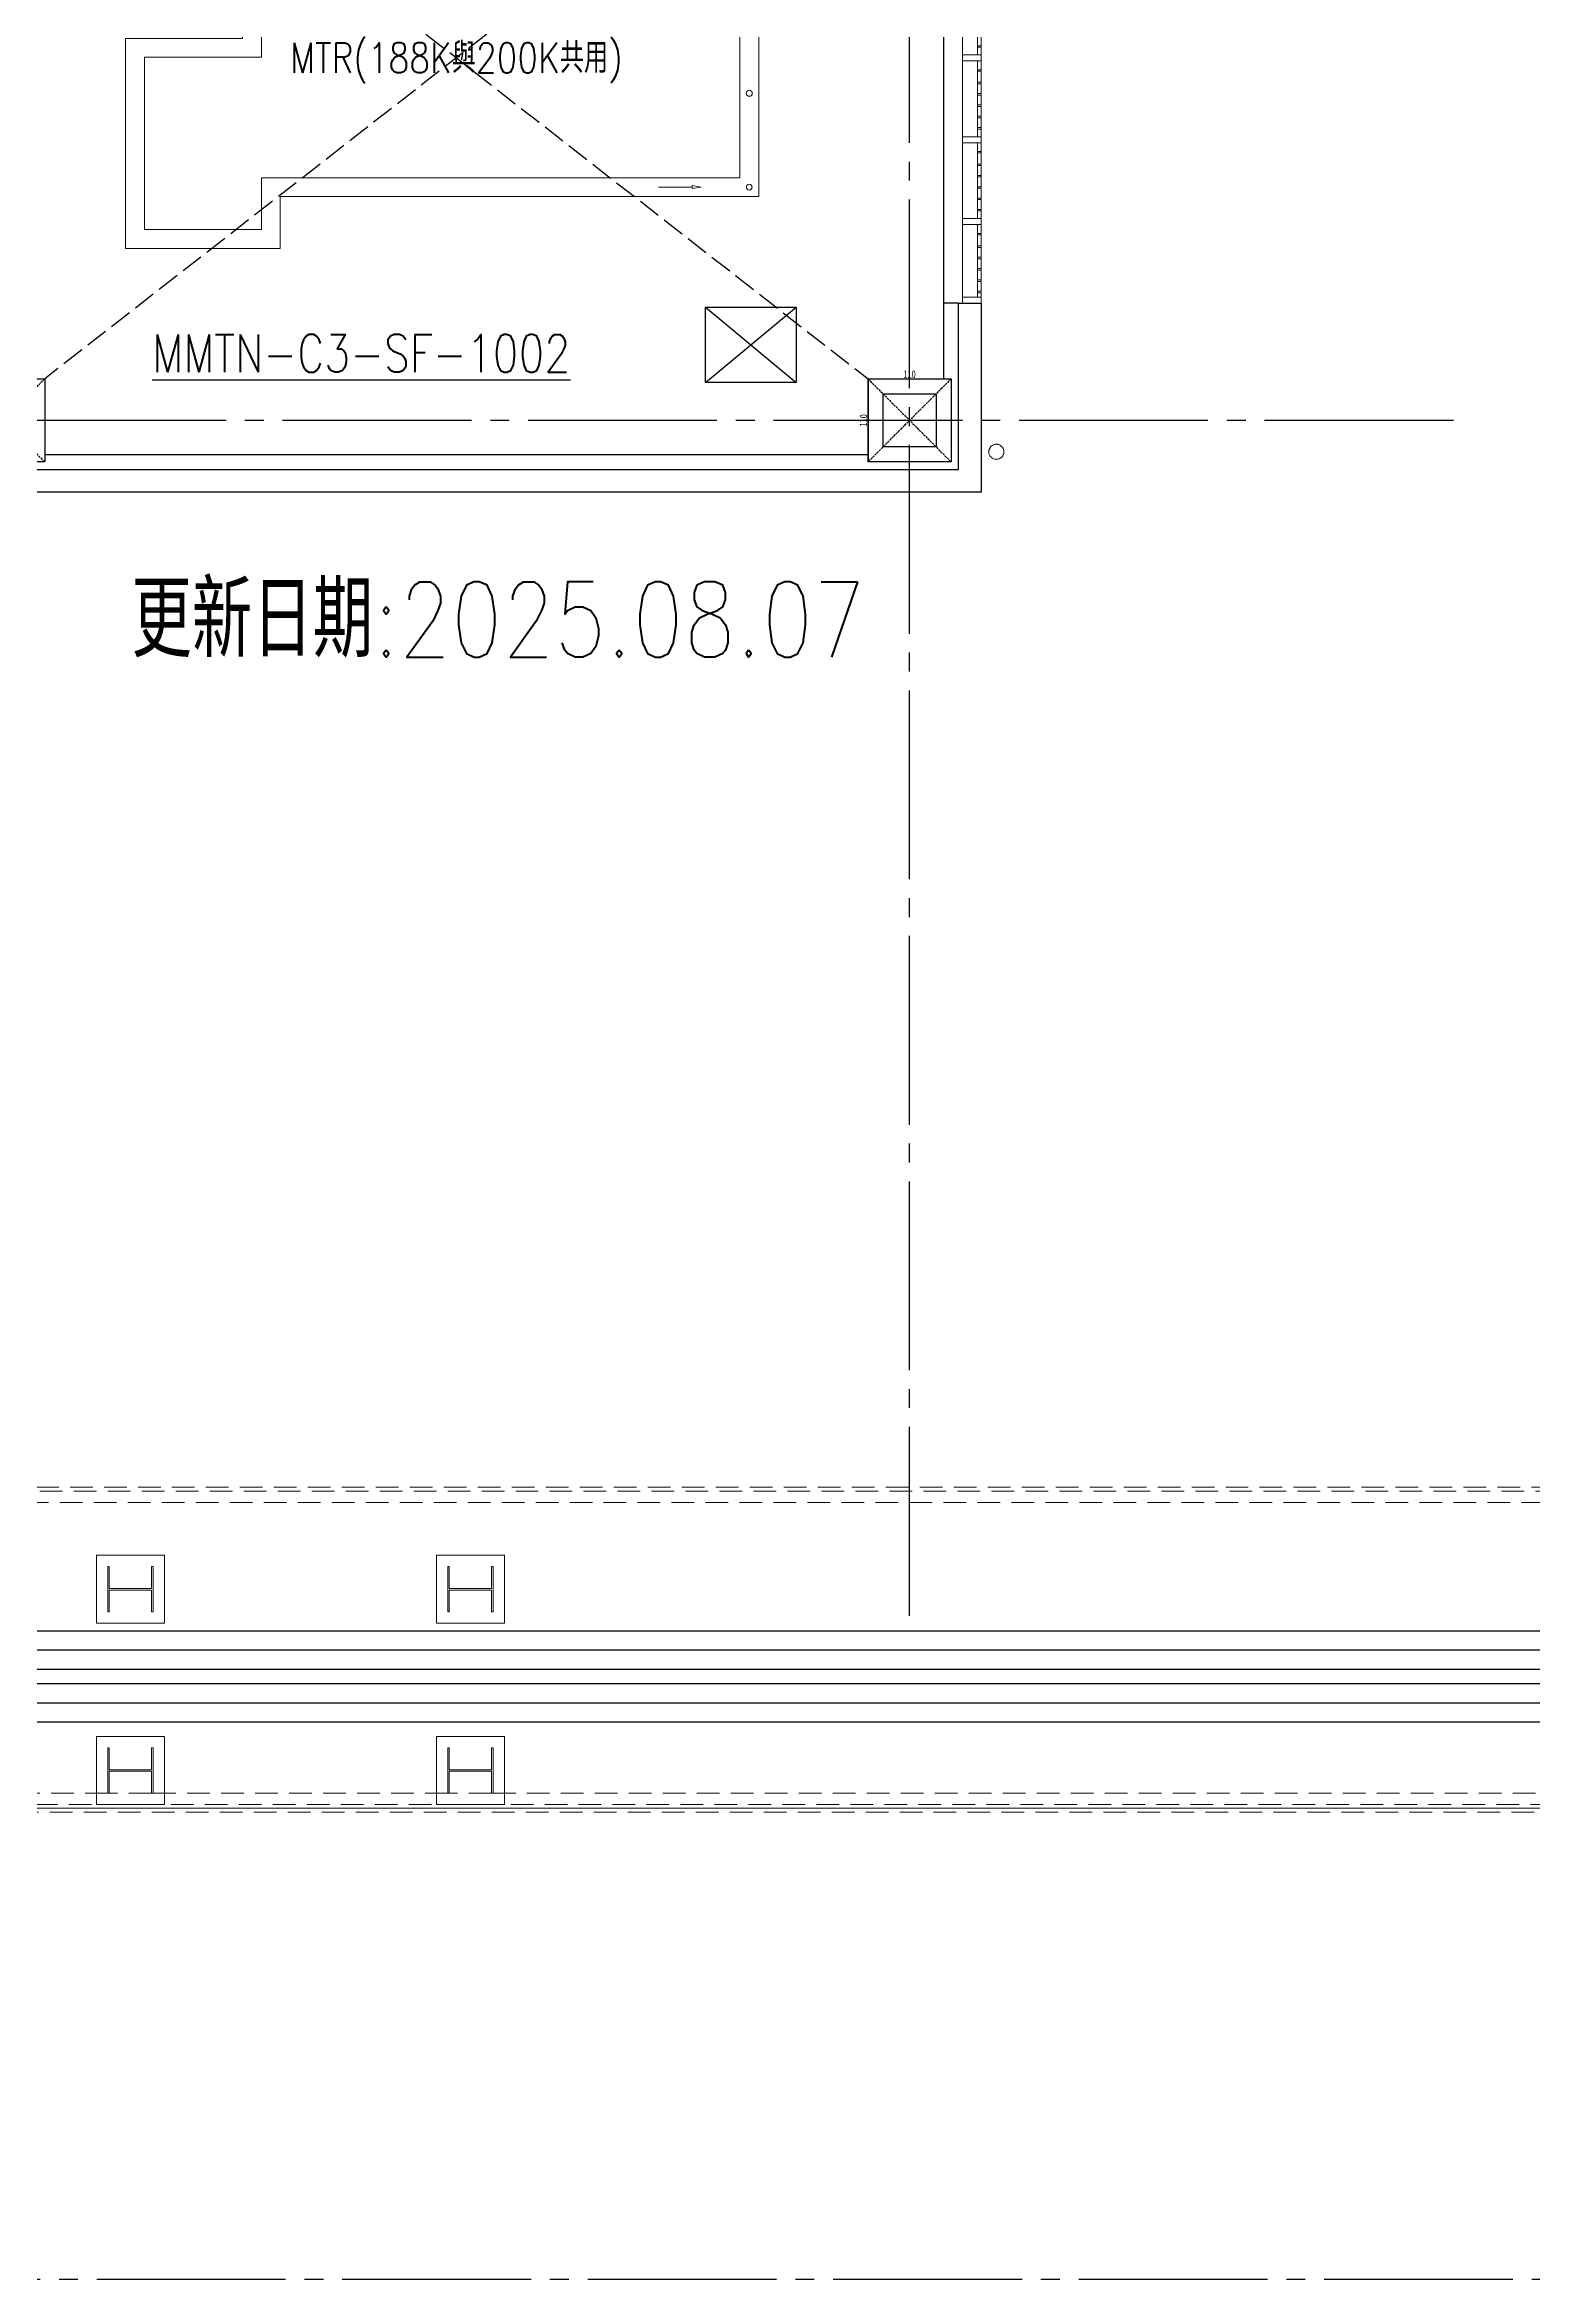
# Model space of a CAD drawing. Extents: x -18489 to 27370, y -8745 to 11880.
# Drawn here: x -13983 to -12014, y -1599 to 1360 of the extents above; entities that cross this region are included whole.
import ezdxf
from ezdxf.enums import TextEntityAlignment as Align

# ---------------------------------------------------------------- set-up
doc = ezdxf.new("R2010")
doc.units = 0
doc.header["$LTSCALE"] = 100
for name, pattern in [('X-CUB3-L10$0$4', [2, 1.25, -0.25, 0.25, -0.25]), ('X-CUB3-L10$0$COL-CEN-LIN', [3.25, 2.5, -0.25, 0.25, -0.25]), ('X-CUB3-L10$0$HIDDEN', [0.4, 0.3, -0.1]), ('X-CUB3-L10$0$JJP_虛線(退縮線、投影線、地下室範圍、非屬本工程、圖面分區)', [0.45, 0.3, -0.15])]:
    doc.linetypes.add(name, pattern=pattern)
for name, color, linetype in [('188K-SM-03-F10-MECH-EQ-Y2257103$0$0 Xref', 8, 'Continuous'), ('188K-SM-03-F10-MECH-EQ-Y2257103$0$Micron CUP L10 HVAC EQU$0$M-MECH-EQU', 136, 'Continuous'), ('188K-SM-03-F10-MECH-EQ-Y2257103$0$Micron CUP L10 HVAC EQU$0$M-PHASE1 AREA', 252, 'Continuous'), ('188K-SM-07-F10-MECH-WWR-PIPE-Y2257103$0$M-P-PIPE-29', 6, 'Continuous'), ('188K-SM-07-F10-MECH-WWR-PIPE-Y2257103$0$M-P-PIPE-35', 1, 'Continuous'), ('X-CUB3-L10$0$1_地上一層平面圖_1_A-2D-DRAW', 8, 'Continuous'), ('X-CUB3-L10$0$1_地上一層平面圖_1_A-WALL-EX.Newcub', 8, 'Continuous'), ('X-CUB3-L10$0$1_地上一層平面圖_1_A-WALL.IN', 8, 'Continuous'), ('X-CUB3-L10$0$1_地上一層平面圖_1_CENTER', 8, 'Continuous'), ('X-CUB3-L10$0$A-OBJE-PIPE.Newcub', 8, 'Continuous'), ('X-CUB3-L10$0$A-WALL-EX.Newcub', 8, 'Continuous'), ('X-CUB3-L10$0$CCL', 8, 'X-CUB3-L10$0$COL-CEN-LIN'), ('X-CUB3-L10$0$COL', 8, 'Continuous'), ('X-CUB3-L10$0$COL-S', 8, 'Continuous'), ('X-CUB3-L10$0$OPEN', 8, 'Continuous'), ('X-CUB3-L10$0$OPEN-UP', 8, 'X-CUB3-L10$0$HIDDEN'), ('X-CUB3-L10$0$S-管橋立面.Newcub', 8, 'Continuous'), ('X-CUB3-L10$0$S-管橋結構.Newcub', 8, 'Continuous'), ('X-CUB3-L10$0$SITE-BDG', 8, 'X-CUB3-L10$0$4'), ('X-CUB3-L10$0$WALL-DR', 8, 'Continuous'), ('X-CUB3-L10$0$WALL-G', 8, 'Continuous')]:
    doc.layers.add(name, color=color, linetype=linetype)
doc.styles.add('188K-SM-03-F10-MECH-EQ-Y2257103$0$Micron CUP L10 HVAC EQU$0$AA-TXT', font='simplex.shx', dxfattribs={"bigfont": 'china.shx'})
doc.styles.add('X-CUB3-L10$0$CHINA', font='simplex.shx', dxfattribs={"width": 0.75, "bigfont": 'chineset.shx'})
doc.styles.add('X-CUB3-L10$0$DIM', font='', dxfattribs={"width": 0.8})
doc.styles.get('X-CUB3-L10$0$DIM').set_extended_font_data('MingLiU')
doc.dimstyles.new('X-CUB3-L10$0$JJP_005_defpoint', dxfattribs={"dimtxt": 20, "dimasz": 0.5, "dimexe": 0.5, "dimexo": 0.5, "dimgap": 0.5, "dimtad": 1, "dimdsep": 46, "dimtxsty": 'X-CUB3-L10$0$DIM', "dimblk": 'X-CUB3-L10$0$_None', "dimcen": 10, "dimclrd": 256, "dimclre": 256, "dimclrt": 256, "dimadec": 0, "dimazin": 0, "dimtfac": 1, "dimtix": 1, "dimtmove": 2, "dimatfit": 3, "dimldrblk": 'X-CUB3-L10$0$_None', "dimfxl": 0.5, "dimtolj": 1, "dimtzin": 0, "dimarcsym": 0})

# ---------------------------------------------------------------- blocks, each defined once
blk = doc.blocks.new('X-CUB3-L10$0$帷幕牆_2_1')
at = {"layer": 'X-CUB3-L10$0$1_地上一層平面圖_1_A-WALL-EX.Newcub', "color": 4, "lineweight": 0, "ltscale": 10}
blk.add_line((-12741.1, 1655), (-12653.8, 1655), dxfattribs=at)
at = {"layer": 'X-CUB3-L10$0$1_地上一層平面圖_1_A-WALL-EX.Newcub', "color": 4, "lineweight": 0, "ltscale": 10, "flags": 128}
for points in [[(-12746.6, 1659.5), (-12746.6, 1655), (-12741.1, 1655), (-12741.1, 1659.5)], [(-12741.1, 1563.1), (-12741.1, 1567.6), (-12746.6, 1567.6), (-12746.6, 1563.1)]]:
    blk.add_lwpolyline(points, close=True, dxfattribs=at)
for points in [[(-12746.1, 1655), (-12746.1, 1567.6)], [(-12741.1, 1655.5), (-12741.1, 1567.1)]]:
    blk.add_lwpolyline(points, dxfattribs=at)
at = {"layer": 'X-CUB3-L10$0$1_地上一層平面圖_1_A-WALL-EX.Newcub', "color": 8, "lineweight": 0, "ltscale": 10}
blk.add_arc((-12741.1, 1655), 87.3, 270, 0, dxfattribs=at)
at = {"layer": 'X-CUB3-L10$0$A-WALL-EX.Newcub', "color": 1, "lineweight": 0, "flags": 128}
for points in [[(-12743.1, 1659.5), (-12743.1, 1667.5), (-12768.1, 1667.5), (-12768.1, 1659.5)], [(-12743.1, 1555.1), (-12743.1, 1563.1), (-12768.1, 1563.1), (-12768.1, 1555.1)], [(-12743.1, 1541.5), (-12743.1, 1543.5), (-12748.1, 1543.5), (-12748.1, 1541.5)], [(-12743.1, 1524.8), (-12743.1, 1526.8), (-12748.1, 1526.8), (-12748.1, 1524.8)], [(-12743.1, 1509.8), (-12743.1, 1511.8), (-12748.1, 1511.8), (-12748.1, 1509.8)], [(-12743.1, 1494.8), (-12743.1, 1496.8), (-12748.1, 1496.8), (-12748.1, 1494.8)], [(-12743.1, 1479.8), (-12743.1, 1481.8), (-12748.1, 1481.8), (-12748.1, 1479.8)], [(-12743.1, 1446.8), (-12743.1, 1454.8), (-12768.1, 1454.8), (-12768.1, 1446.8)], [(-12743.1, 1464.8), (-12743.1, 1466.8), (-12748.1, 1466.8), (-12748.1, 1464.8)], [(-12743.1, 1433.1), (-12743.1, 1435.1), (-12748.1, 1435.1), (-12748.1, 1433.1)], [(-12743.1, 1416.5), (-12743.1, 1418.5), (-12748.1, 1418.5), (-12748.1, 1416.5)], [(-12743.1, 1401.5), (-12743.1, 1403.5), (-12748.1, 1403.5), (-12748.1, 1401.5)], [(-12743.1, 1386.5), (-12743.1, 1388.5), (-12748.1, 1388.5), (-12748.1, 1386.5)], [(-12743.1, 1371.5), (-12743.1, 1373.5), (-12748.1, 1373.5), (-12748.1, 1371.5)], [(-12743.1, 1338.5), (-12743.1, 1346.5), (-12768.1, 1346.5), (-12768.1, 1338.5)], [(-12743.1, 1356.5), (-12743.1, 1358.5), (-12748.1, 1358.5), (-12748.1, 1356.5)], [(-12743.1, 1324.8), (-12743.1, 1326.8), (-12748.1, 1326.8), (-12748.1, 1324.8)], [(-12743.1, 1308.1), (-12743.1, 1310.1), (-12748.1, 1310.1), (-12748.1, 1308.1)], [(-12743.1, 1293.1), (-12743.1, 1295.1), (-12748.1, 1295.1), (-12748.1, 1293.1)], [(-12743.1, 1278.1), (-12743.1, 1280.1), (-12748.1, 1280.1), (-12748.1, 1278.1)], [(-12743.1, 1263.1), (-12743.1, 1265.1), (-12748.1, 1265.1), (-12748.1, 1263.1)], [(-12743.1, 1248.1), (-12743.1, 1250.1), (-12748.1, 1250.1), (-12748.1, 1248.1)], [(-12743.1, 1230.1), (-12743.1, 1238.1), (-12768.1, 1238.1), (-12768.1, 1230.1)], [(-12743.1, 1216.5), (-12743.1, 1218.5), (-12748.1, 1218.5), (-12748.1, 1216.5)], [(-12743.1, 1199.8), (-12743.1, 1201.8), (-12748.1, 1201.8), (-12748.1, 1199.8)], [(-12743.1, 1184.8), (-12743.1, 1186.8), (-12748.1, 1186.8), (-12748.1, 1184.8)], [(-12743.1, 1169.8), (-12743.1, 1171.8), (-12748.1, 1171.8), (-12748.1, 1169.8)], [(-12743.1, 1154.8), (-12743.1, 1156.8), (-12748.1, 1156.8), (-12748.1, 1154.8)], [(-12743.1, 1121.8), (-12743.1, 1129.8), (-12768.1, 1129.8), (-12768.1, 1121.8)], [(-12743.1, 1139.8), (-12743.1, 1141.8), (-12748.1, 1141.8), (-12748.1, 1139.8)], [(-12743.1, 1108.1), (-12743.1, 1110.1), (-12748.1, 1110.1), (-12748.1, 1108.1)], [(-12743.1, 1091.5), (-12743.1, 1093.5), (-12748.1, 1093.5), (-12748.1, 1091.5)], [(-12743.1, 1076.5), (-12743.1, 1078.5), (-12748.1, 1078.5), (-12748.1, 1076.5)], [(-12743.1, 1061.5), (-12743.1, 1063.5), (-12748.1, 1063.5), (-12748.1, 1061.5)], [(-12743.1, 1046.5), (-12743.1, 1048.5), (-12748.1, 1048.5), (-12748.1, 1046.5)], [(-12743.1, 1017.5), (-12743.1, 1025.5), (-12768.1, 1025.5), (-12768.1, 1017.5)], [(-12743.1, 1031.5), (-12743.1, 1033.5), (-12748.1, 1033.5), (-12748.1, 1031.5)]]:
    blk.add_lwpolyline(points, close=True, dxfattribs=at)
at = {"layer": 'X-CUB3-L10$0$A-WALL-EX.Newcub', "color": 4, "lineweight": 0, "flags": 128}
for points in [[(-12768.1, 1563.1), (-12768.1, 1574.1), (-12768.1, 1589.1), (-12768.1, 1604.1), (-12768.1, 1619.1), (-12768.1, 1634.1), (-12768.1, 1650.8), (-12768.1, 1659.5)], [(-12768.1, 1454.8), (-12768.1, 1465.8), (-12768.1, 1480.8), (-12768.1, 1495.8), (-12768.1, 1510.8), (-12768.1, 1525.8), (-12768.1, 1542.5), (-12768.1, 1555.1)], [(-12748.1, 1543.5), (-12748.1, 1555.1)], [(-12748.1, 1526.8), (-12748.1, 1541.5)], [(-12743.1, 1563.1), (-12743.1, 1564.1)], [(-12743.1, 1543.5), (-12743.1, 1555.1)], [(-12743.1, 1526.8), (-12743.1, 1541.5)], [(-12748.1, 1511.8), (-12748.1, 1524.8)], [(-12748.1, 1496.8), (-12748.1, 1509.8)], [(-12743.1, 1511.8), (-12743.1, 1524.8)], [(-12743.1, 1496.8), (-12743.1, 1509.8)], [(-12748.1, 1481.8), (-12748.1, 1494.8)], [(-12748.1, 1466.8), (-12748.1, 1479.8)], [(-12743.1, 1481.8), (-12743.1, 1494.8)], [(-12743.1, 1466.8), (-12743.1, 1479.8)], [(-12748.1, 1454.8), (-12748.1, 1464.8)], [(-12743.1, 1454.8), (-12743.1, 1464.8)], [(-12768.1, 1346.5), (-12768.1, 1357.5), (-12768.1, 1372.5), (-12768.1, 1387.5), (-12768.1, 1402.5), (-12768.1, 1417.5), (-12768.1, 1434.1), (-12768.1, 1446.8)], [(-12748.1, 1435.1), (-12748.1, 1446.8)], [(-12748.1, 1418.5), (-12748.1, 1433.1)], [(-12743.1, 1435.1), (-12743.1, 1446.8)], [(-12743.1, 1418.5), (-12743.1, 1433.1)], [(-12748.1, 1403.5), (-12748.1, 1416.5)], [(-12748.1, 1388.5), (-12748.1, 1401.5)], [(-12743.1, 1403.5), (-12743.1, 1416.5)], [(-12743.1, 1388.5), (-12743.1, 1401.5)], [(-12748.1, 1373.5), (-12748.1, 1386.5)], [(-12748.1, 1358.5), (-12748.1, 1371.5)], [(-12743.1, 1373.5), (-12743.1, 1386.5)], [(-12743.1, 1358.5), (-12743.1, 1371.5)], [(-12768.1, 1238.1), (-12768.1, 1249.1), (-12768.1, 1264.1), (-12768.1, 1279.1), (-12768.1, 1294.1), (-12768.1, 1309.1), (-12768.1, 1325.8), (-12768.1, 1338.5)], [(-12748.1, 1346.5), (-12748.1, 1356.5)], [(-12748.1, 1326.8), (-12748.1, 1338.5)], [(-12743.1, 1346.5), (-12743.1, 1356.5)], [(-12743.1, 1326.8), (-12743.1, 1338.5)], [(-12748.1, 1310.1), (-12748.1, 1324.8)], [(-12748.1, 1295.1), (-12748.1, 1308.1)], [(-12743.1, 1310.1), (-12743.1, 1324.8)], [(-12743.1, 1295.1), (-12743.1, 1308.1)], [(-12748.1, 1280.1), (-12748.1, 1293.1)], [(-12748.1, 1265.1), (-12748.1, 1278.1)], [(-12743.1, 1280.1), (-12743.1, 1293.1)], [(-12743.1, 1265.1), (-12743.1, 1278.1)], [(-12748.1, 1250.1), (-12748.1, 1263.1)], [(-12748.1, 1238.1), (-12748.1, 1248.1)], [(-12743.1, 1250.1), (-12743.1, 1263.1)], [(-12743.1, 1238.1), (-12743.1, 1248.1)], [(-12768.1, 1129.8), (-12768.1, 1140.8), (-12768.1, 1155.8), (-12768.1, 1170.8), (-12768.1, 1185.8), (-12768.1, 1200.8), (-12768.1, 1217.5), (-12768.1, 1230.1)], [(-12748.1, 1218.5), (-12748.1, 1230.1)], [(-12748.1, 1201.8), (-12748.1, 1216.5)], [(-12743.1, 1218.5), (-12743.1, 1230.1)], [(-12743.1, 1201.8), (-12743.1, 1216.5)], [(-12748.1, 1186.8), (-12748.1, 1199.8)], [(-12748.1, 1171.8), (-12748.1, 1184.8)], [(-12743.1, 1186.8), (-12743.1, 1199.8)], [(-12743.1, 1171.8), (-12743.1, 1184.8)], [(-12748.1, 1156.8), (-12748.1, 1169.8)], [(-12748.1, 1141.8), (-12748.1, 1154.8)], [(-12743.1, 1156.8), (-12743.1, 1169.8)], [(-12743.1, 1141.8), (-12743.1, 1154.8)], [(-12748.1, 1129.8), (-12748.1, 1139.8)], [(-12743.1, 1129.8), (-12743.1, 1139.8)], [(-12768.1, 1025.5), (-12768.1, 1032.5), (-12768.1, 1047.5), (-12768.1, 1062.5), (-12768.1, 1077.5), (-12768.1, 1092.5), (-12768.1, 1109.1), (-12768.1, 1121.8)], [(-12748.1, 1110.1), (-12748.1, 1121.8)], [(-12748.1, 1093.5), (-12748.1, 1108.1)], [(-12743.1, 1110.1), (-12743.1, 1121.8)], [(-12743.1, 1093.5), (-12743.1, 1108.1)], [(-12748.1, 1078.5), (-12748.1, 1091.5)], [(-12748.1, 1063.5), (-12748.1, 1076.5)], [(-12743.1, 1078.5), (-12743.1, 1091.5)], [(-12743.1, 1063.5), (-12743.1, 1076.5)], [(-12748.1, 1048.5), (-12748.1, 1061.5)], [(-12748.1, 1033.5), (-12748.1, 1046.5)], [(-12743.1, 1048.5), (-12743.1, 1061.5)], [(-12743.1, 1033.5), (-12743.1, 1046.5)], [(-12748.1, 1025.5), (-12748.1, 1031.5)], [(-12743.1, 1025.5), (-12743.1, 1031.5)]]:
    blk.add_lwpolyline(points, dxfattribs=at)
blk = doc.blocks.new('X-CUB3-L10$0$變形體_12_1')
at = {"layer": 'X-CUB3-L10$0$A-OBJE-PIPE.Newcub', "color": 15, "lineweight": 0, "flags": 128}
blk.add_lwpolyline([(-12733, 819.5), (-12733, 819), (-12732.5, 817.6), (-12732.4, 817.1), (-12731.7, 815.8), (-12731.5, 815.3), (-12730.4, 814.1), (-12730.1, 813.8), (-12728.9, 812.8), (-12728.6, 812.5), (-12727.2, 811.8), (-12726.8, 811.6), (-12725.4, 811.2), (-12724.9, 811.1), (-12723.6, 811), (-12723.1, 810.9), (-12721.7, 811.1), (-12721.3, 811.1), (-12719.8, 811.5), (-12719.3, 811.7), (-12718, 812.4), (-12717.6, 812.6), (-12716.4, 813.6), (-12716, 813.9), (-12715, 815.1), (-12714.7, 815.5), (-12714, 816.9), (-12713.8, 817.3), (-12713.4, 818.7), (-12713.3, 819.1), (-12713.2, 820.5), (-12713.1, 820.9), (-12713.3, 822.4), (-12713.3, 822.8), (-12713.8, 824.3), (-12713.9, 824.7), (-12714.6, 826.1), (-12714.8, 826.5), (-12715.9, 827.7), (-12716.2, 828.1), (-12717.4, 829), (-12717.7, 829.3), (-12719.1, 830), (-12719.5, 830.2), (-12720.9, 830.6), (-12721.4, 830.8), (-12722.7, 830.9), (-12723.1, 830.9), (-12724.6, 830.8), (-12725, 830.7), (-12726.5, 830.3), (-12726.9, 830.2), (-12728.3, 829.4), (-12728.7, 829.2), (-12729.9, 828.2), (-12730.3, 827.9), (-12731.3, 826.7), (-12731.6, 826.3), (-12732.3, 825), (-12732.5, 824.6), (-12732.9, 823.1), (-12733, 822.7), (-12733.1, 821.3), (-12733.1, 820.9)], close=True, dxfattribs=at)
blk = doc.blocks.new('*D451')
at = {"layer": 'DefPoints', "lineweight": -2, "transparency": 16777216}
blk.add_line((0, 0), (110, 0), dxfattribs=at)
at = {"layer": 'DefPoints', "color": 0, "transparency": 16777216}
for p in [(0, 0), (110, 0), (110, 0)]:
    blk.add_point(p, dxfattribs=at)
at = {"layer": 'DefPoints', "transparency": 16777216, "insert": (55, 6.1), "char_height": 10, "attachment_point": 5, "style": 'X-CUB3-L10$0$DIM'}
blk.add_mtext('\\A1;110', dxfattribs=at)
blk = doc.blocks.new('X-CUB3-L10$0$_None')
blk = doc.blocks.new('*D452')
at = {"layer": 'DefPoints', "lineweight": -2, "transparency": 16777216}
blk.add_line((0, 0), (0, -110), dxfattribs=at)
at = {"layer": 'DefPoints', "color": 0, "transparency": 16777216}
for p in [(0, 0), (0, -110), (0, -110)]:
    blk.add_point(p, dxfattribs=at)
at = {"layer": 'DefPoints', "transparency": 16777216, "insert": (-6.1, -55), "char_height": 10, "attachment_point": 5, "rotation": 90, "style": 'X-CUB3-L10$0$DIM'}
blk.add_mtext('\\A1;110', dxfattribs=at)
blk = doc.blocks.new('X-CUB3-L10$0$牆_47_1', base_point=(-15088.1, -570))
at = {"layer": 'X-CUB3-L10$0$S-管橋立面.Newcub', "color": 12, "linetype": 'X-CUB3-L10$0$JJP_虛線(退縮線、投影線、地下室範圍、非屬本工程、圖面分區)', "lineweight": 0}
blk.add_line((-9414.6, -555), (-15088.1, -555), dxfattribs=at)
at = {"layer": 'X-CUB3-L10$0$S-管橋立面.Newcub', "color": 12, "linetype": 'X-CUB3-L10$0$JJP_虛線(退縮線、投影線、地下室範圍、非屬本工程、圖面分區)', "lineweight": 0, "flags": 128}
for points in [[(-9419.6, -550), (-15088.1, -550)], [(-15088.1, -570), (-9399.6, -570)]]:
    blk.add_lwpolyline(points, dxfattribs=at)
blk = doc.blocks.new('X-CUB3-L10$0$柱_62_1', base_point=(-13839.6, -925))
at = {"layer": 'X-CUB3-L10$0$S-管橋結構.Newcub', "color": 2, "lineweight": 0, "flags": 128}
blk.add_lwpolyline([(-13839.6, -895), (-13841.6, -895), (-13841.6, -924), (-13897.6, -924), (-13897.6, -895), (-13899.6, -895), (-13899.6, -955), (-13897.6, -955), (-13897.6, -926), (-13841.6, -926), (-13841.6, -955), (-13839.6, -955)], close=True, dxfattribs=at)
blk = doc.blocks.new('X-CUB3-L10$0$柱_63_1', base_point=(-13839.6, -685))
at = {"layer": 'X-CUB3-L10$0$S-管橋結構.Newcub', "color": 2, "lineweight": 0, "flags": 128}
blk.add_lwpolyline([(-13839.6, -655), (-13841.6, -655), (-13841.6, -684), (-13897.6, -684), (-13897.6, -655), (-13899.6, -655), (-13899.6, -715), (-13897.6, -715), (-13897.6, -686), (-13841.6, -686), (-13841.6, -715), (-13839.6, -715)], close=True, dxfattribs=at)
blk = doc.blocks.new('X-CUB3-L10$0$柱_64_1', base_point=(-13869.6, -685))
at = {"layer": 'X-CUB3-L10$0$S-管橋結構.Newcub', "color": 1, "lineweight": 0, "flags": 128}
blk.add_lwpolyline([(-13914.6, -730), (-13824.6, -730), (-13824.6, -640), (-13914.6, -640)], close=True, dxfattribs=at)
blk = doc.blocks.new('X-CUB3-L10$0$柱_65_1', base_point=(-13869.6, -925))
at = {"layer": 'X-CUB3-L10$0$S-管橋結構.Newcub', "color": 1, "lineweight": 0, "flags": 128}
blk.add_lwpolyline([(-13914.6, -970), (-13824.6, -970), (-13824.6, -880), (-13914.6, -880)], close=True, dxfattribs=at)
blk = doc.blocks.new('X-CUB3-L10$0$柱_66_1', base_point=(-13389.6, -925))
at = {"layer": 'X-CUB3-L10$0$S-管橋結構.Newcub', "color": 2, "lineweight": 0, "flags": 128}
blk.add_lwpolyline([(-13389.6, -895), (-13391.6, -895), (-13391.6, -924), (-13447.6, -924), (-13447.6, -895), (-13449.6, -895), (-13449.6, -955), (-13447.6, -955), (-13447.6, -926), (-13391.6, -926), (-13391.6, -955), (-13389.6, -955)], close=True, dxfattribs=at)
blk = doc.blocks.new('X-CUB3-L10$0$柱_67_1', base_point=(-13389.6, -685))
at = {"layer": 'X-CUB3-L10$0$S-管橋結構.Newcub', "color": 2, "lineweight": 0, "flags": 128}
blk.add_lwpolyline([(-13389.6, -655), (-13391.6, -655), (-13391.6, -684), (-13447.6, -684), (-13447.6, -655), (-13449.6, -655), (-13449.6, -715), (-13447.6, -715), (-13447.6, -686), (-13391.6, -686), (-13391.6, -715), (-13389.6, -715)], close=True, dxfattribs=at)
blk = doc.blocks.new('X-CUB3-L10$0$柱_68_1', base_point=(-13419.6, -685))
at = {"layer": 'X-CUB3-L10$0$S-管橋結構.Newcub', "color": 1, "lineweight": 0, "flags": 128}
blk.add_lwpolyline([(-13464.6, -730), (-13374.6, -730), (-13374.6, -640), (-13464.6, -640)], close=True, dxfattribs=at)
blk = doc.blocks.new('X-CUB3-L10$0$柱_69_1', base_point=(-13419.6, -925))
at = {"layer": 'X-CUB3-L10$0$S-管橋結構.Newcub', "color": 1, "lineweight": 0, "flags": 128}
blk.add_lwpolyline([(-13464.6, -970), (-13374.6, -970), (-13374.6, -880), (-13464.6, -880)], close=True, dxfattribs=at)
blk = doc.blocks.new('188K-SM-03-F10-MECH-EQ-Y2257103$0$Micron CUP L10 HVAC EQU$0$A$C0c53ceb0')
at = {"layer": '188K-SM-03-F10-MECH-EQ-Y2257103$0$Micron CUP L10 HVAC EQU$0$M-PHASE1 AREA', "style": '188K-SM-03-F10-MECH-EQ-Y2257103$0$Micron CUP L10 HVAC EQU$0$AA-TXT', "width": 0.8}
blk.add_text('%%UMMTN-C3-SF-1002', height=500, rotation=0.001231768, dxfattribs=at).set_placement((23022.64511, 87.93404))
blk = doc.blocks.new('188K-SM-03-F10-MECH-EQ-Y2257103$0$Micron CUP L10 HVAC EQU')
at = {"layer": '188K-SM-03-F10-MECH-EQ-Y2257103$0$Micron CUP L10 HVAC EQU$0$M-MECH-EQU'}
blk.add_blockref('188K-SM-03-F10-MECH-EQ-Y2257103$0$Micron CUP L10 HVAC EQU$0$A$C0c53ceb0', (-206167, 2082), dxfattribs=at)
blk = doc.blocks.new('188K-SM-03-F10-MECH-EQ-Y2257103')
at = {"layer": '188K-SM-03-F10-MECH-EQ-Y2257103$0$0 Xref', "xscale": 0.1, "yscale": 0.1, "zscale": 0.1}
blk.add_blockref('188K-SM-03-F10-MECH-EQ-Y2257103$0$Micron CUP L10 HVAC EQU', (4473.5, 709.2), dxfattribs=at)
blk = doc.blocks.new('188K-SM-07-F10-MECH-WWR-PIPE-Y2257103')
at = {"layer": '188K-SM-07-F10-MECH-WWR-PIPE-Y2257103$0$M-P-PIPE-29'}
for p, q in [((-15699.2, -809.9), (2045.9, -809.9)), ((-15699.2, -835.3), (2045.9, -835.3)), ((-15699.2, -860.7), (2045.9, -860.7))]:
    blk.add_line(p, q, dxfattribs=at)
at = {"layer": '188K-SM-07-F10-MECH-WWR-PIPE-Y2257103$0$M-P-PIPE-35'}
for p, q in [((-15549.2, -739.9), (1895.9, -739.9)), ((-15549.2, -765.3), (1895.9, -765.3)), ((-15549.2, -790.7), (1895.9, -790.7))]:
    blk.add_line(p, q, dxfattribs=at)
blk = doc.blocks.new('*U450')
at = {"layer": 'DefPoints', "linetype": 'X-CUB3-L10$0$HIDDEN', "ltscale": 0.1}
for p, q in [((110, 0), (0, -110)), ((0, 0), (110, -110))]:
    blk.add_line(p, q, dxfattribs=at)
at = {"layer": 'X-CUB3-L10$0$COL', "ltscale": 0.1}
blk.add_lwpolyline([(0, 0), (110, 0), (110, -110), (0, -110)], close=True, dxfattribs=at)
at = {"layer": 'DefPoints'}
dim = blk.add_linear_dim(base=(0, -110), p1=(0, 0), p2=(0, -110), angle=90, dimstyle='X-CUB3-L10$0$JJP_005_defpoint', override={"dimtxt": 10}, dxfattribs=at)
dim.commit()
dim.dimension.update_dxf_attribs({"geometry": '*D452', "text_midpoint": (-6.067, -55)})
dim = blk.add_linear_dim(base=(110, 0), p1=(0, 0), p2=(110, 0), dimstyle='X-CUB3-L10$0$JJP_005_defpoint', override={"dimtxt": 10}, dxfattribs=at)
dim.commit()
dim.dimension.update_dxf_attribs({"geometry": '*D451', "text_midpoint": (55, 6.067)})
blk = doc.blocks.new('X-CUB3-L10$0$CUB3-10')
at = {"layer": 'X-CUB3-L10$0$CCL'}
for p, q in [((0, 0), (0, 9982.459)), ((720, 1582.459), (-5160, 1582.459))]:
    blk.add_line(p, q, dxfattribs=at)
at = {"layer": 'X-CUB3-L10$0$COL-S'}
blk.add_lwpolyline([(-35, 1617.459), (35, 1617.459), (35, 1547.459), (-35, 1547.459)], close=True, dxfattribs=at)
at = {"layer": 'X-CUB3-L10$0$COL'}
for p in [(-1255, 1637.459), (-55, 1637.459)]:
    blk.add_blockref('*U450', p, dxfattribs=at)
blk = doc.blocks.new('X-CUB3-L10')
at = {"layer": 'X-CUB3-L10$0$1_地上一層平面圖_1_A-2D-DRAW', "color": 4, "lineweight": 0, "ltscale": 10}
for p, q in [((-13126.1, 1171.3), (-13170.3, 1171.3)), ((-13126.1, 1169.3), (-13126.1, 1173.3)), ((-13126.1, 1173.3), (-13114.1, 1171.3)), ((-13114.1, 1171.3), (-13126.1, 1169.3))]:
    blk.add_line(p, q, dxfattribs=at)
at = {"layer": 'X-CUB3-L10$0$1_地上一層平面圖_1_A-2D-DRAW', "color": 12, "lineweight": 0, "ltscale": 10}
for p, q in [((-13126.1, 1173.3), (-13114.1, 1171.3)), ((-13126.1, 1169.3), (-13126.1, 1173.3)), ((-13114.1, 1171.3), (-13126.1, 1169.3))]:
    blk.add_line(p, q, dxfattribs=at)
for centre, radius in [((-13050.3, 1295.6), 4), ((-13050.3, 1171.3), 3.81)]:
    blk.add_circle(centre, radius, dxfattribs=at)
at = {"layer": 'X-CUB3-L10$0$1_地上一層平面圖_1_A-WALL.IN', "color": 2, "lineweight": 0, "ltscale": 10, "flags": 128}
blk.add_lwpolyline([(-13721.3, 1502.4), (-13721.3, 1368.2), (-13876, 1368.2), (-13876, 1090.2), (-13671.3, 1090.2), (-13671.3, 1158.8), (-13037.8, 1158.8), (-13037.8, 1502.4)], close=True, dxfattribs=at)
at = {"layer": 'X-CUB3-L10$0$1_地上一層平面圖_1_CENTER', "color": 8, "lineweight": 0, "ltscale": 10, "flags": 128}
blk.add_lwpolyline([(-13062.8, 1477.4), (-13696.3, 1477.4), (-13696.3, 1343.2), (-13851, 1343.2), (-13851, 1115.2), (-13696.3, 1115.2), (-13696.3, 1183.8), (-13062.8, 1183.8)], close=True, dxfattribs=at)
at = {"layer": 'X-CUB3-L10$0$A-WALL-EX.Newcub', "color": 12, "linetype": 'X-CUB3-L10$0$JJP_虛線(退縮線、投影線、地下室範圍、非屬本工程、圖面分區)', "lineweight": 0, "flags": 128}
for points in [[(-8063.1, -975), (-16131.2, -975)], [(-16136.2, -980), (-8065.1, -980)]]:
    blk.add_lwpolyline(points, dxfattribs=at)
at = {"layer": 'X-CUB3-L10$0$COL-S'}
blk.add_lwpolyline([(-12873.1, 897.5), (-12803.1, 897.5), (-12803.1, 827.5), (-12873.1, 827.5)], close=True, dxfattribs=at)
at = {"layer": 'X-CUB3-L10$0$OPEN'}
for p, q in [((-13108.1, 912.5), (-12988.1, 1012.5)), ((-13108.1, 1012.5), (-12988.1, 912.5))]:
    blk.add_line(p, q, dxfattribs=at)
blk.add_lwpolyline([(-13108.1, 1012.5), (-12988.1, 1012.5), (-12988.1, 912.5), (-13108.1, 912.5)], close=True, dxfattribs=at)
at = {"layer": 'X-CUB3-L10$0$OPEN-UP'}
for p, q in [((-13983.1, 1767.5), (-12893.1, 917.5)), ((-12893.1, 1767.5), (-13983.1, 917.5))]:
    blk.add_line(p, q, dxfattribs=at)
at = {"layer": 'X-CUB3-L10$0$S-管橋立面.Newcub', "color": 12, "linetype": 'X-CUB3-L10$0$JJP_虛線(退縮線、投影線、地下室範圍、非屬本工程、圖面分區)', "lineweight": 0}
blk.add_line((-16111.2, -970), (-8061, -970), dxfattribs=at)
at = {"layer": 'X-CUB3-L10$0$S-管橋立面.Newcub', "color": 12, "linetype": 'X-CUB3-L10$0$JJP_虛線(退縮線、投影線、地下室範圍、非屬本工程、圖面分區)', "lineweight": 0, "flags": 128}
for points in [[(-16131.2, -975), (-8063.1, -975)], [(-13899.6, -955), (-15103.1, -955)], [(-13841.6, -955), (-13897.6, -955)], [(-13449.6, -955), (-13839.6, -955)], [(-13391.6, -955), (-13447.6, -955)], [(-9399.6, -955), (-13389.6, -955)]]:
    blk.add_lwpolyline(points, dxfattribs=at)
at = {"layer": 'X-CUB3-L10$0$SITE-BDG', "linetype": 'X-CUB3-L10$0$COL-CEN-LIN'}
blk.add_lwpolyline([(-18434.9, 10960.9), (-18489.2, -593.8, 0.415596), (-17489.2, -1598.5), (-8989.4, -1598.5, 0.412805), (-7989.5, -603.2), (-7950.7, 7655.1)], format="xyb", dxfattribs=at)
at = {"layer": 'X-CUB3-L10$0$WALL-DR', "color": 8}
blk.add_line((-12793.1, 1667.5), (-12793.1, 1017.5), dxfattribs=at)
at = {"layer": 'X-CUB3-L10$0$WALL-DR'}
for p, q in [((-12773.1, 1017.5), (-12793.1, 1017.5)), ((-12793.1, 1017.5), (-12793.1, 917.5)), ((-12773.1, 797.5), (-12773.1, 1017.5)), ((-13983.1, 817.5), (-12893.1, 817.5)), ((-14384.6, 797.5), (-12773.1, 797.5))]:
    blk.add_line(p, q, dxfattribs=at)
at = {"layer": 'X-CUB3-L10$0$WALL-G'}
blk.add_lwpolyline([(-12773.1, 797.5), (-12773.1, 1017.5), (-12743.1, 1017.5), (-12743.1, 767.5), (-14384.6, 767.5), (-14384.6, 797.5), (-12773.1, 797.5)], dxfattribs=at)
at = {"layer": 'X-CUB3-L10$0$A-OBJE-PIPE.Newcub', "lineweight": 0}
blk.add_blockref('X-CUB3-L10$0$變形體_12_1', (0, 0), dxfattribs=at)
at = {"layer": 'X-CUB3-L10$0$A-WALL-EX.Newcub', "lineweight": 0}
blk.add_blockref('X-CUB3-L10$0$帷幕牆_2_1', (0, 0), dxfattribs=at)
at = {"layer": 'X-CUB3-L10$0$CCL'}
blk.add_blockref('X-CUB3-L10$0$CUB3-10', (-12838.1, -720), dxfattribs=at)
at = {"layer": 'X-CUB3-L10$0$COL'}
for p in [(-14093.1, 917.5), (-12893.1, 917.5)]:
    blk.add_blockref('*U450', p, dxfattribs=at)
at = {"layer": 'X-CUB3-L10$0$S-管橋立面.Newcub', "color": 1, "lineweight": 0}
blk.add_blockref('X-CUB3-L10$0$牆_47_1', (-15088.1, -570), dxfattribs=at)
at = {"layer": 'X-CUB3-L10$0$S-管橋結構.Newcub', "color": 1, "lineweight": 0}
for name, p in [('X-CUB3-L10$0$柱_64_1', (-13869.6, -685)), ('X-CUB3-L10$0$柱_68_1', (-13419.6, -685)), ('X-CUB3-L10$0$柱_63_1', (-13839.6, -685)), ('X-CUB3-L10$0$柱_67_1', (-13389.6, -685)), ('X-CUB3-L10$0$柱_65_1', (-13869.6, -925)), ('X-CUB3-L10$0$柱_69_1', (-13419.6, -925)), ('X-CUB3-L10$0$柱_62_1', (-13839.6, -925)), ('X-CUB3-L10$0$柱_66_1', (-13389.6, -925))]:
    blk.add_blockref(name, p, dxfattribs=at)
at = {"layer": 'DefPoints', "style": 'X-CUB3-L10$0$CHINA', "width": 0.8}
blk.add_text('MTR(188K與200K共用)', height=40, dxfattribs=at).set_placement((-13438.1, 1342.5), align=Align.MIDDLE_CENTER)
blk.add_text('更新日期:2025.08.07', height=100, dxfattribs=at).set_placement((-13868.3, 598.9), align=Align.MIDDLE_LEFT)

msp = doc.modelspace()

# ---------------------------------------------------------------- block references
msp.add_blockref('X-CUB3-L10', (0, 0))

# ---------------------------------------------------------------- next in the draw order: block references
msp.add_blockref('188K-SM-03-F10-MECH-EQ-Y2257103', (0, 0))

# ---------------------------------------------------------------- next in the draw order: block references
msp.add_blockref('188K-SM-07-F10-MECH-WWR-PIPE-Y2257103', (0, 0))

doc.saveas('drawing.dxf')
